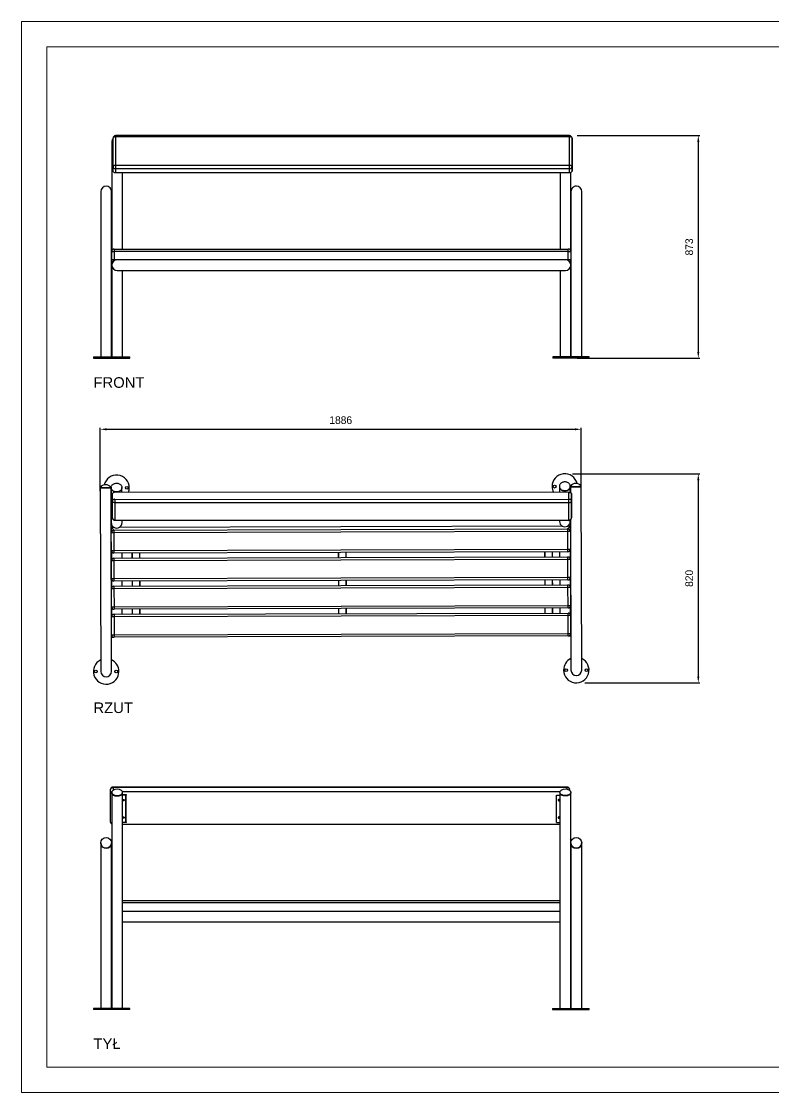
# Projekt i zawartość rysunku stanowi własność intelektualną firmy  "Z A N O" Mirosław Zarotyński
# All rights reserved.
# Model space of a CAD drawing. Header units: millimetres. Extents: x 1199 to 7139, y -5630 to -1430.
# Drawn here: x 1199 to 4145, y -5630 to -1430 of the extents above; entities that cross this region are included whole.
import ezdxf

# ---------------------------------------------------------------- set-up
doc = ezdxf.new("R2010")
doc.units = ezdxf.units.MM
doc.header["$PDSIZE"] = -1
doc.layers.add('tabelka', color=155, linetype='Continuous')
doc.layers.add('WYMIAR', color=96, linetype='Continuous')
doc.dimstyles.new('1-1', dxfattribs={"dimtxt": 30, "dimasz": 25, "dimexe": 6.25, "dimexo": 30, "dimgap": 20.625, "dimtad": 1, "dimdec": 1, "dimtxsty": 'Standard', "dimcen": 0, "dimclrd": 2, "dimclre": 2, "dimclrt": 2, "dimadec": 0, "dimazin": 0, "dimtfac": 1, "dimtdec": 1, "dimtmove": 0, "dimatfit": 3, "dimfxl": 0, "dimarcsym": 0})

# ---------------------------------------------------------------- blocks, each defined once
blk = doc.blocks.new('front')
at = {"linetype": 'Continuous'}
for p, q in [((-5530.1, -1078.7), (-5530.1, -1080.3)), ((-5530.1, -1080.3), (-5530.1, -1512.1)), ((-5525.4, -1070.9), (-5526, -1071.4)), ((-5525.2, -1178.7), (-5525.2, -1067.5)), ((-3735.2, -1057.5), (-5515.2, -1057.5)), ((-5515.2, -1062.3), (-5515.2, -1173.5)), ((-3735.2, -1062.3), (-5515.2, -1062.3)), ((-3735.4, -1173.5), (-3735.2, -1062.3)), ((-3725.2, -1067.5), (-3725.4, -1178.7)), ((-3725.3, -1195.3), (-3725.1, -1084.1)), ((-3725.1, -1084.1), (-3725.2, -1067.5)), ((-5515.4, -1173.5), (-3735.4, -1173.5)), ((-5525.1, -1195.3), (-5525.2, -1178.7)), ((-3735.4, -1187.2), (-5515.4, -1187.2)), ((-3735.3, -1203.8), (-5515.3, -1203.8)), ((-5515.2, -1187.2), (-5515.1, -1203.8)), ((-5487.7, -1502.1), (-5487.7, -1203.8)), ((-3772.5, -1203.9), (-3772.5, -1502.1)), ((-3735.3, -1203.8), (-3735.4, -1187.2)), ((-3730.1, -1512.1), (-3730.1, -1202.6)), ((-3725.4, -1178.7), (-3725.3, -1195.3)), ((-5573.1, -1276.6), (-5573.1, -1276.8)), ((-5573.1, -1276.8), (-5573.1, -1925.3)), ((-5530.7, -1276.8), (-5530.7, -1276.6)), ((-5530.7, -1925.3), (-5530.7, -1276.8)), ((-3729.5, -1276.6), (-3729.5, -1276.8)), ((-3729.5, -1276.8), (-3729.5, -1925.3)), ((-3687.1, -1276.8), (-3687.1, -1276.6)), ((-3687.1, -1925.3), (-3687.1, -1276.8)), ((-5520.1, -1502.1), (-5520.1, -1512.1)), ((-5520.1, -1502.1), (-3740.1, -1502.1)), ((-3740.1, -1512.1), (-3740.1, -1502.1)), ((-5530.1, -1512.1), (-5520.1, -1512.1)), ((-5530.1, -1544.1), (-5530.1, -1512.1)), ((-5530.1, -1544.1), (-5530.1, -1925.3)), ((-5520.1, -1544.1), (-5530.1, -1544.1)), ((-3740.1, -1512.1), (-5520.1, -1512.1)), ((-5520.1, -1512.1), (-5520.1, -1544.1)), ((-3740.1, -1544.1), (-5520.1, -1544.1)), ((-3740.1, -1512.1), (-3730.1, -1512.1)), ((-3740.1, -1544.1), (-3740.1, -1512.1)), ((-3730.1, -1544.1), (-3740.1, -1544.1)), ((-3730.1, -1512.1), (-3730.1, -1544.1)), ((-3730.1, -1925.3), (-3730.1, -1544.1)), ((-5508.9, -1586.5), (-3751.3, -1586.5)), ((-5487.7, -1925.3), (-5487.7, -1586.5)), ((-3772.5, -1586.5), (-3772.5, -1925.3)), ((-5601.9, -1925.3), (-5601.9, -1930.3)), ((-5601.9, -1925.3), (-5501.9, -1925.3)), ((-5601.9, -1930.3), (-5501.9, -1930.3)), ((-5501.9, -1930.3), (-5501.9, -1925.3)), ((-5501.9, -1925.3), (-5458.9, -1925.3)), ((-5501.9, -1930.3), (-5458.9, -1930.3)), ((-5458.9, -1930.3), (-5458.9, -1925.3)), ((-3801.3, -1925.3), (-3801.3, -1930.3)), ((-3758.3, -1925.3), (-3801.3, -1925.3)), ((-3758.3, -1930.3), (-3801.3, -1930.3)), ((-3758.3, -1925.3), (-3758.3, -1930.3)), ((-3658.3, -1925.3), (-3758.3, -1925.3)), ((-3658.3, -1930.3), (-3758.3, -1930.3)), ((-3658.3, -1930.3), (-3658.3, -1925.3))]:
    blk.add_line(p, q, dxfattribs=at)
at = {"linetype": 'Continuous', "flags": 128}
for points in [[(-5515.2, -1062.3), (-5517.2, -1062.4), (-5519, -1062.7), (-5520.8, -1063.2), (-5522.3, -1063.8), (-5523.5, -1064.6), (-5524.4, -1065.5), (-5525, -1066.5), (-5525.2, -1067.5)], [(-3725.2, -1067.5), (-3725.4, -1066.5), (-3726, -1065.5), (-3726.9, -1064.6), (-3728.1, -1063.8), (-3729.7, -1063.2), (-3731.4, -1062.7), (-3733.3, -1062.4), (-3735.2, -1062.3)], [(-5525.2, -1178.7), (-5525, -1177.7), (-5524.4, -1176.7), (-5523.5, -1175.8), (-5522.3, -1175), (-5520.8, -1174.4), (-5519, -1173.9), (-5517.2, -1173.6), (-5515.2, -1173.5)], [(-5515.2, -1173.5), (-5515.2, -1175.3), (-5515.2, -1177.2), (-5515.2, -1179.1), (-5515.2, -1181.1), (-5515.2, -1182.9), (-5515.2, -1184.6), (-5515.2, -1186.1), (-5515.2, -1187.2)], [(-3735.4, -1187.2), (-3735.4, -1186.1), (-3735.4, -1184.6), (-3735.4, -1182.9), (-3735.4, -1181.1), (-3735.4, -1179.1), (-3735.4, -1177.2), (-3735.4, -1175.3), (-3735.4, -1173.5)], [(-3735.4, -1173.5), (-3733.5, -1173.6), (-3731.6, -1173.9), (-3729.9, -1174.4), (-3728.3, -1175), (-3727.1, -1175.8), (-3726.2, -1176.7), (-3725.6, -1177.7), (-3725.4, -1178.7)], [(-5525.2, -1178.7), (-5525, -1180.4), (-5524.4, -1182), (-5523.5, -1183.5), (-5522.2, -1184.8), (-5520.7, -1185.8), (-5519, -1186.6), (-5517.1, -1187.1), (-5515.2, -1187.2)], [(-5515.3, -1203.8), (-5517, -1203.7), (-5518.9, -1203.2), (-5520.6, -1202.4), (-5522.1, -1201.3), (-5523.4, -1200), (-5524.3, -1198.6), (-5524.9, -1197), (-5525.1, -1195.3)], [(-3735.4, -1187.2), (-3733.5, -1187.1), (-3731.6, -1186.6), (-3729.9, -1185.8), (-3728.3, -1184.7), (-3727.1, -1183.4), (-3726.2, -1182), (-3725.6, -1180.4), (-3725.4, -1178.7)], [(-3725.3, -1195.3), (-3725.5, -1196.9), (-3726.1, -1198.5), (-3727, -1200), (-3728.3, -1201.3), (-3729.8, -1202.4), (-3731.5, -1203.2), (-3733.4, -1203.7), (-3735.3, -1203.8)]]:
    blk.add_lwpolyline(points, dxfattribs=at)
at = {"linetype": 'Continuous'}
for centre, radius, start, end in [((-5520.4, -1079.3), 9.76, 121.1361, 176.6319), ((-5520.4, -1080.9), 9.76, 121.1355, 176.6325), ((-5515.2, -1067.5), 10, 90.1044, 180), ((-5255.2, -1060.8), 260, 179.2678, 180.3298), ((-3735.2, -1067.5), 10, 0.2847, 90.0001), ((-3473.6, -1061.3), 261.6, 179.1659, 180.2215), ((-5552, -1276.7), 21.2, 89.9294, 179.9291), ((-5552, -1276.8), 21.2, 89.9294, 179.9291), ((-5551.9, -1276.7), 21.2, 0.0707, 90.0707), ((-5551.9, -1276.8), 21.2, 0.0707, 90.0707), ((-3708.4, -1276.7), 21.2, 89.9293, 179.9293), ((-3708.4, -1276.8), 21.2, 89.9293, 179.9293), ((-3708.3, -1276.7), 21.2, 0.071, 90.0704), ((-3708.3, -1276.8), 21.2, 0.071, 90.0704), ((-5520.1, -1512.1), 10, 90, 180), ((-3740.1, -1512.1), 10, 0, 90), ((-5508.9, -1565.3), 21.2, 90, 180), ((-5508.9, -1565.3), 21.2, 90, 270), ((-3751.3, -1565.3), 21.2, 270, 90), ((-3751.3, -1565.3), 21.2, 360, 90), ((-5508.9, -1565.3), 21.2, 180, 270), ((-3751.3, -1565.3), 21.2, 270, 0)]:
    blk.add_arc(centre, radius, start, end, dxfattribs=at)
blk = doc.blocks.new('tyl')
at = {"linetype": 'Continuous'}
for p, q in [((-3123.4, -1084.1), (-3123.3, -1067.5)), ((-3123.2, -1195.3), (-3123.4, -1084.1)), ((-3118.7, -1078.7), (-3118.7, -1080.3)), ((-3118.7, -1080.3), (-3118.7, -1925.3)), ((-3113.3, -1058.9), (-3113.4, -1070.5)), ((-1333.3, -1057.5), (-3113.3, -1057.5)), ((-1333.3, -1058.9), (-3113.3, -1058.9)), ((-3076.9, -1075.5), (-1360.3, -1075.5)), ((-3076.3, -1080.3), (-3076.3, -1078.7)), ((-3076.3, -1925.3), (-3076.3, -1080.3)), ((-3076.3, -1086.3), (-3063, -1086.3)), ((-3063, -1089.4), (-3076.3, -1089.4)), ((-3063, -1196.3), (-3063, -1089.4)), ((-3062.5, -1086.6), (-3062.5, -1089.2)), ((-3062.5, -1193.5), (-3062.5, -1086.6)), ((-3062.5, -1196.1), (-3062.5, -1089.2)), ((-1374.3, -1089.4), (-1361.1, -1089.4)), ((-1374.3, -1196.3), (-1374.3, -1089.4)), ((-1361.1, -1078.7), (-1361.1, -1080.3)), ((-1361.1, -1080.3), (-1361.1, -1925.3)), ((-1333.4, -1066.2), (-1333.3, -1058.9)), ((-1323.4, -1070.9), (-1323.4, -1067.5)), ((-1323.4, -1070.9), (-1323.4, -1070.8)), ((-1323.4, -1070.8), (-1323.4, -1070.9)), ((-1318.7, -1080.3), (-1318.7, -1078.7)), ((-1318.7, -1925.3), (-1318.7, -1080.3)), ((-3063, -1196.3), (-3076.3, -1196.3)), ((-3076, -1203.8), (-1360.8, -1203.8)), ((-3062.5, -1193.5), (-3062.5, -1196.1)), ((-1374.3, -1196.3), (-1361.1, -1196.3)), ((-3161.7, -1276.6), (-3161.7, -1276.8)), ((-3161.7, -1276.8), (-3161.7, -1925.3)), ((-3119.3, -1276.8), (-3119.3, -1276.6)), ((-3119.3, -1925.3), (-3119.3, -1276.8)), ((-1318.1, -1276.6), (-1318.1, -1276.8)), ((-1318.1, -1276.8), (-1318.1, -1925.3)), ((-1275.7, -1276.8), (-1275.7, -1276.6)), ((-1275.7, -1925.3), (-1275.7, -1276.8)), ((-3076.3, -1502.1), (-1361.1, -1502.1)), ((-1361.1, -1512.1), (-3076.3, -1512.1)), ((-3076.3, -1544.1), (-1361.1, -1544.1)), ((-3076.3, -1586.5), (-1361.1, -1586.5)), ((-3190.5, -1925.3), (-3190.5, -1930.3)), ((-3147.5, -1925.3), (-3190.5, -1925.3)), ((-3147.5, -1930.3), (-3190.5, -1930.3)), ((-3147.5, -1925.3), (-3147.5, -1930.3)), ((-3047.5, -1925.3), (-3147.5, -1925.3)), ((-3047.5, -1930.3), (-3147.5, -1930.3)), ((-3047.5, -1930.3), (-3047.5, -1925.3)), ((-1389.9, -1925.3), (-1389.9, -1930.3)), ((-1389.9, -1925.3), (-1289.9, -1925.3)), ((-1389.9, -1930.3), (-1289.9, -1930.3)), ((-1289.9, -1930.3), (-1289.9, -1925.3)), ((-1289.9, -1925.3), (-1246.9, -1925.3)), ((-1289.9, -1930.3), (-1246.9, -1930.3)), ((-1246.9, -1930.3), (-1246.9, -1925.3))]:
    blk.add_line(p, q, dxfattribs=at)
at = {"linetype": 'Continuous', "flags": 128}
for points in [[(-3123.3, -1067.5), (-3123.1, -1065.8), (-3122.6, -1064.2), (-3121.6, -1062.7), (-3120.4, -1061.4), (-3118.9, -1060.4), (-3117.2, -1059.6), (-3115.3, -1059.1), (-3113.3, -1058.9)], [(-3114.5, -1071.4), (-3115.7, -1072.4), (-3116.9, -1073.8), (-3117.9, -1075.3), (-3118.4, -1076.9), (-3118.7, -1078.6), (-3118.5, -1080.2), (-3118, -1081.8), (-3117.2, -1083.3), (-3116, -1084.8), (-3114.5, -1086.1), (-3112.7, -1087.4), (-3110.6, -1088.5), (-3108.3, -1089.4), (-3105.8, -1090.1), (-3103.2, -1090.7), (-3100.5, -1091), (-3097.7, -1091.1), (-3095, -1091), (-3092.3, -1090.7), (-3089.6, -1090.2), (-3087.1, -1089.5), (-3084.8, -1088.7), (-3082.7, -1087.6), (-3080.8, -1086.4), (-3079.2, -1085.1), (-3078, -1083.6), (-3077.1, -1082.1), (-3076.5, -1080.5), (-3076.3, -1078.9), (-3076.4, -1077.3), (-3076.9, -1075.7), (-3077.8, -1074.1), (-3079, -1072.7), (-3080.4, -1071.4)], [(-3118.7, -1080.3), (-3118.5, -1081.8), (-3118, -1083.4), (-3117.2, -1084.9), (-3116, -1086.4), (-3114.5, -1087.8), (-3112.7, -1089), (-3110.6, -1090.1), (-3108.3, -1091), (-3105.8, -1091.7), (-3103.2, -1092.3), (-3100.5, -1092.6), (-3097.7, -1092.7), (-3095, -1092.7), (-3092.3, -1092.4), (-3089.6, -1091.9), (-3087.1, -1091.2), (-3084.8, -1090.3), (-3082.7, -1089.2), (-3080.8, -1088), (-3079.2, -1086.7), (-3078, -1085.2), (-3077.1, -1083.7), (-3076.5, -1082.1), (-3076.3, -1080.5), (-3076.3, -1080.3)], [(-3118.7, -1080.3), (-3118.5, -1081.8), (-3118, -1083.4), (-3117.2, -1084.9), (-3116, -1086.4), (-3114.5, -1087.8), (-3112.7, -1089), (-3110.6, -1090.1), (-3108.3, -1091), (-3105.8, -1091.7), (-3103.2, -1092.3), (-3100.5, -1092.6), (-3097.7, -1092.7), (-3095, -1092.7), (-3092.3, -1092.4), (-3089.6, -1091.9), (-3087.1, -1091.2), (-3084.8, -1090.3), (-3082.7, -1089.2), (-3080.8, -1088), (-3079.2, -1086.7), (-3078, -1085.2), (-3077.1, -1083.7), (-3076.5, -1082.1), (-3076.3, -1080.5), (-3076.3, -1080.3)], [(-3063, -1086.3), (-3062.9, -1086.3), (-3062.8, -1086.3), (-3062.7, -1086.4), (-3062.6, -1086.4), (-3062.5, -1086.4), (-3062.5, -1086.5), (-3062.5, -1086.5), (-3062.5, -1086.6)], [(-3062.5, -1089.2), (-3062.5, -1089.2), (-3062.5, -1089.3), (-3062.6, -1089.3), (-3062.6, -1089.3), (-3062.7, -1089.4), (-3062.8, -1089.4), (-3062.9, -1089.4), (-3063, -1089.4)], [(-1322.8, -1071.4), (-1321.6, -1072.4), (-1320.4, -1073.8), (-1319.5, -1075.3), (-1318.9, -1076.9), (-1318.7, -1078.6), (-1318.8, -1080.2), (-1319.3, -1081.8), (-1320.2, -1083.3), (-1321.4, -1084.8), (-1322.9, -1086.1), (-1324.7, -1087.4), (-1326.7, -1088.5), (-1329, -1089.4), (-1331.5, -1090.1), (-1334.1, -1090.7), (-1336.8, -1091), (-1339.6, -1091.1), (-1342.3, -1091), (-1345.1, -1090.7), (-1347.7, -1090.2), (-1350.2, -1089.5), (-1352.5, -1088.7), (-1354.6, -1087.6), (-1356.5, -1086.4), (-1358.1, -1085.1), (-1359.3, -1083.6), (-1360.3, -1082.1), (-1360.8, -1080.5), (-1361.1, -1078.9), (-1360.9, -1077.3), (-1360.4, -1075.7), (-1359.6, -1074.1), (-1358.4, -1072.7), (-1356.9, -1071.4)], [(-1318.7, -1080.3), (-1318.8, -1081.8), (-1319.3, -1083.4), (-1320.2, -1084.9), (-1321.4, -1086.4), (-1322.9, -1087.8), (-1324.7, -1089), (-1326.7, -1090.1), (-1329, -1091), (-1331.5, -1091.7), (-1334.1, -1092.3), (-1336.8, -1092.6), (-1339.6, -1092.7), (-1342.3, -1092.7), (-1345.1, -1092.4), (-1347.7, -1091.9), (-1350.2, -1091.2), (-1352.5, -1090.3), (-1354.6, -1089.2), (-1356.5, -1088), (-1358.1, -1086.7), (-1359.3, -1085.2), (-1360.3, -1083.7), (-1360.8, -1082.1), (-1361.1, -1080.5), (-1361.1, -1080.3)], [(-1318.7, -1080.3), (-1318.8, -1081.8), (-1319.3, -1083.4), (-1320.2, -1084.9), (-1321.4, -1086.4), (-1322.9, -1087.8), (-1324.7, -1089), (-1326.7, -1090.1), (-1329, -1091), (-1331.5, -1091.7), (-1334.1, -1092.3), (-1336.8, -1092.6), (-1339.6, -1092.7), (-1342.3, -1092.7), (-1345.1, -1092.4), (-1347.7, -1091.9), (-1350.2, -1091.2), (-1352.5, -1090.3), (-1354.6, -1089.2), (-1356.5, -1088), (-1358.1, -1086.7), (-1359.3, -1085.2), (-1360.3, -1083.7), (-1360.8, -1082.1), (-1361.1, -1080.5), (-1361.1, -1080.3)], [(-1333.3, -1058.9), (-1331.4, -1059.1), (-1329.5, -1059.6), (-1327.8, -1060.4), (-1326.3, -1061.4), (-1325, -1062.7), (-1324.1, -1064.2), (-1323.5, -1065.8), (-1323.3, -1067.5)], [(-3072.5, -1111.2), (-3073.5, -1111.1), (-3074.4, -1110.6), (-3075.1, -1109.9), (-3075.4, -1109.1), (-3075.4, -1108.2), (-3075.1, -1107.4), (-3074.4, -1106.7), (-3073.5, -1106.2), (-3072.5, -1106.1), (-3071.4, -1106.2), (-3070.5, -1106.7), (-3069.9, -1107.4), (-3069.5, -1108.2), (-3069.5, -1109.1), (-3069.9, -1109.9), (-3070.5, -1110.6), (-3071.4, -1111.1), (-3072.5, -1111.2)], [(-1364.8, -1111.2), (-1363.8, -1111.1), (-1362.9, -1110.6), (-1362.2, -1109.9), (-1361.9, -1109.1), (-1361.9, -1108.2), (-1362.2, -1107.4), (-1362.9, -1106.7), (-1363.8, -1106.2), (-1364.8, -1106.1), (-1365.9, -1106.2), (-1366.8, -1106.7), (-1367.4, -1107.4), (-1367.8, -1108.2), (-1367.8, -1109.1), (-1367.4, -1109.9), (-1366.8, -1110.6), (-1365.9, -1111.1), (-1364.8, -1111.2)], [(-3072.5, -1179.6), (-3073.5, -1179.5), (-3074.4, -1179), (-3075.1, -1178.3), (-3075.4, -1177.5), (-3075.4, -1176.6), (-3075.1, -1175.8), (-3074.4, -1175.1), (-3073.5, -1174.7), (-3072.5, -1174.5), (-3071.4, -1174.7), (-3070.5, -1175.1), (-3069.9, -1175.8), (-3069.5, -1176.6), (-3069.5, -1177.5), (-3069.9, -1178.4), (-3070.5, -1179), (-3071.4, -1179.5), (-3072.5, -1179.6)], [(-1364.8, -1179.6), (-1363.8, -1179.5), (-1362.9, -1179), (-1362.2, -1178.3), (-1361.9, -1177.5), (-1361.9, -1176.6), (-1362.2, -1175.8), (-1362.9, -1175.1), (-1363.8, -1174.7), (-1364.8, -1174.5), (-1365.9, -1174.7), (-1366.8, -1175.1), (-1367.4, -1175.8), (-1367.8, -1176.6), (-1367.8, -1177.5), (-1367.4, -1178.4), (-1366.8, -1179), (-1365.9, -1179.5), (-1364.8, -1179.6)], [(-3062.5, -1196.1), (-3062.5, -1196.1), (-3062.5, -1196.2), (-3062.6, -1196.2), (-3062.6, -1196.3), (-3062.7, -1196.3), (-3062.8, -1196.3), (-3062.9, -1196.3), (-3063, -1196.3)]]:
    blk.add_lwpolyline(points, dxfattribs=at)
at = {"linetype": 'Continuous'}
for centre in [(-3140.5, -1276.7), (-1296.9, -1276.7)]:
    blk.add_circle(centre, 21.2, dxfattribs=at)
for centre, radius, start, end in [((-3114.9, -1084.4), 8.51, 113.5918, 177.7307), ((-3113.3, -1067.5), 10, 90, 179.7154), ((-3097.5, -1092.9), 27.5, 51.6338, 128.3662), ((-3068.2, -1058.7), 45.1, 178.4661, 180.3026), ((-1374.3, -1088.5), 0.883, 254.5946, 270.4422), ((-1339.9, -1092.9), 27.5, 51.6338, 128.3662), ((-1333.3, -1067.5), 10, 0.1044, 90), ((-1288.5, -1058.7), 44.8, 178.4578, 180.3062), ((-3072.5, -1104.9), 3.18, 222.5603, 271.0226), ((-3072.4, -1104.9), 3.17, 268.7569, 316.7082), ((-3072.5, -1173.4), 3.18, 222.5562, 271.0243), ((-3072.4, -1173.4), 3.17, 268.7595, 316.7055), ((-3114.7, -1194.9), 8.5, 182.4161, 244.3373), ((-1374.3, -1195.5), 0.882, 254.5795, 270.4573), ((-3140.5, -1276.7), 21.2, 180.1138, 359.8862), ((-1296.9, -1276.7), 21.2, 180.1087, 359.8913)]:
    blk.add_arc(centre, radius, start, end, dxfattribs=at)
blk = doc.blocks.new('rzut')
at = {"linetype": 'Continuous'}
for p, q in [((-872.9, 1152.5), (-874.9, 1152.5)), ((-152.9, 1152.5), (-872.9, 1152.5)), ((-874.9, 1110.1), (-872.9, 1110.1)), ((-872.9, 1109.5), (-874.1, 1109.5)), ((-872.9, 1110.1), (-849.1, 1110.1)), ((-849.3, 1109.5), (-872.9, 1109.5)), ((-850.1, 1104.3), (-855.5, -675.7)), ((-822.7, 1104.2), (-850.1, 1104.3)), ((-844.9, 1114.3), (-817.5, 1114.2)), ((-777.6, 1114.3), (-844.9, 1114.3)), ((-828.1, -675.8), (-822.7, 1104.2)), ((-817.5, 1114.2), (-750.2, 1114.2)), ((-809, 1104.2), (-814.4, -675.8)), ((-741.7, 1104.2), (-809, 1104.2)), ((-750.2, 1114.2), (-777.6, 1114.3)), ((-747, -675.8), (-741.7, 1104.2)), ((-745.6, -675.8), (-740.2, 1104.2)), ((-742.2, 1110.1), (-152.9, 1110.1)), ((-736.5, 1109.5), (-741.7, 1109.5)), ((-717.4, 1109.5), (-717.4, 1097.5)), ((-697, 1109.5), (-717.4, 1109.5)), ((-697, 1099.5), (-707, 1099.5)), ((-707, -680.5), (-707, 1099.5)), ((-697, 1109.5), (-697, 1099.5)), ((-697, 1109.5), (-627, 1109.5)), ((-627, 1099.5), (-697, 1099.5)), ((-697, 1099.5), (-697, -680.5)), ((-587, 1109.5), (-627, 1109.5)), ((-627, 1099.5), (-627, 1109.5)), ((-617, 1099.5), (-627, 1099.5)), ((-627, -680.5), (-627, 1099.5)), ((-617, 1099.5), (-617, -680.5)), ((-587, 1099.5), (-597, 1099.5)), ((-597, -680.5), (-597, 1099.5)), ((-587, 1109.5), (-587, 1099.5)), ((-587, 1109.5), (-517, 1109.5)), ((-517, 1099.5), (-587, 1099.5)), ((-587, 1099.5), (-587, -680.5)), ((-477, 1109.5), (-517, 1109.5)), ((-517, 1099.5), (-517, 1109.5)), ((-507, 1099.5), (-517, 1099.5)), ((-517, -680.5), (-517, 1099.5)), ((-507, 1099.5), (-507, -680.5)), ((-477, 1099.5), (-487, 1099.5)), ((-487, -680.5), (-487, 1099.5)), ((-477, 1109.5), (-477, 1099.5)), ((-477, 1109.5), (-407, 1109.5)), ((-407, 1099.5), (-477, 1099.5)), ((-477, 1099.5), (-477, -680.5)), ((-367, 1109.5), (-407, 1109.5)), ((-407, 1099.5), (-407, 1109.5)), ((-397, 1099.5), (-407, 1099.5)), ((-407, -680.5), (-407, 1099.5)), ((-397, 1099.5), (-397, -680.5)), ((-367, 1099.5), (-377, 1099.5)), ((-377, -680.5), (-377, 1099.5)), ((-367, 1109.5), (-367, 1099.5)), ((-367, 1109.5), (-297, 1109.5)), ((-297, 1099.5), (-367, 1099.5)), ((-367, 1099.5), (-367, -680.5)), ((-287, 1109.5), (-297, 1109.5)), ((-297, 1099.5), (-297, 1109.5)), ((-287, 1099.5), (-297, 1099.5)), ((-297, -680.5), (-297, 1099.5)), ((-287, 1099.5), (-287, 1109.5)), ((-287, 1099.5), (-287, -680.5)), ((-874.1, 1067.1), (-872.9, 1067.1)), ((-872.9, 1067.1), (-850.2, 1067.1)), ((-740.3, 1067.1), (-736.5, 1067.1)), ((-717.4, 1079.1), (-717.4, -660.1)), ((-617, 1067.1), (-597, 1067.1)), ((-507, 1067.1), (-487, 1067.1)), ((-397, 1067.1), (-377, 1067.1)), ((-617, 1038.3), (-597, 1038.3)), ((-617, 1037.8), (-597, 1037.8)), ((-617, 1008.8), (-597, 1008.8)), ((-617, 1008.3), (-597, 1008.3)), ((-507, 1038.3), (-487, 1038.3)), ((-507, 1037.8), (-487, 1037.8)), ((-507, 1008.8), (-487, 1008.8)), ((-507, 1008.3), (-487, 1008.3)), ((-397, 1038.3), (-377, 1038.3)), ((-397, 1037.8), (-377, 1037.8)), ((-397, 1008.8), (-377, 1008.8)), ((-397, 1008.3), (-377, 1008.3)), ((-617, 229.3), (-597, 229.3)), ((-617, 228.8), (-597, 228.8)), ((-507, 229.3), (-487, 229.3)), ((-507, 228.8), (-487, 228.8)), ((-397, 229.3), (-377, 229.3)), ((-397, 228.8), (-377, 228.8)), ((-617, 199.8), (-597, 199.8)), ((-617, 199.3), (-597, 199.3)), ((-507, 199.8), (-487, 199.8)), ((-507, 199.3), (-487, 199.3)), ((-397, 199.8), (-377, 199.8)), ((-397, 199.3), (-377, 199.3)), ((-617, -579.7), (-597, -579.7)), ((-617, -580.2), (-597, -580.2)), ((-507, -579.7), (-487, -579.7)), ((-507, -580.2), (-487, -580.2)), ((-397, -579.7), (-377, -579.7)), ((-397, -580.2), (-377, -580.2)), ((-617, -609.2), (-597, -609.2)), ((-617, -609.7), (-597, -609.7)), ((-507, -609.2), (-487, -609.2)), ((-507, -609.7), (-487, -609.7)), ((-397, -609.2), (-377, -609.2)), ((-397, -609.7), (-377, -609.7)), ((-872.9, -648.1), (-874.1, -648.1)), ((-855.4, -648.1), (-872.9, -648.1)), ((-736.5, -648.1), (-745.5, -648.1)), ((-597, -648.1), (-617, -648.1)), ((-487, -648.1), (-507, -648.1)), ((-377, -648.1), (-397, -648.1)), ((-872.9, -691.1), (-874.9, -691.1)), ((-874.1, -690.5), (-872.9, -690.5)), ((-872.9, -690.5), (-736.5, -690.5)), ((-152.9, -691.1), (-872.9, -691.1)), ((-823, -685.8), (-850.3, -685.7)), ((-755.6, -685.8), (-823, -685.8)), ((-814.4, -675.8), (-747, -675.8)), ((-717.4, -678.5), (-717.4, -690.5)), ((-717.4, -690.5), (-697, -690.5)), ((-707, -680.5), (-697, -680.5)), ((-697, -680.5), (-627, -680.5)), ((-697, -680.5), (-697, -690.5)), ((-627, -690.5), (-697, -690.5)), ((-627, -680.5), (-617, -680.5)), ((-627, -690.5), (-627, -680.5)), ((-627, -690.5), (-587, -690.5)), ((-597, -680.5), (-587, -680.5)), ((-587, -680.5), (-517, -680.5)), ((-587, -680.5), (-587, -690.5)), ((-517, -690.5), (-587, -690.5)), ((-517, -680.5), (-507, -680.5)), ((-517, -690.5), (-517, -680.5)), ((-517, -690.5), (-477, -690.5)), ((-487, -680.5), (-477, -680.5)), ((-477, -680.5), (-407, -680.5)), ((-477, -680.5), (-477, -690.5)), ((-407, -690.5), (-477, -690.5)), ((-407, -680.5), (-397, -680.5)), ((-407, -690.5), (-407, -680.5)), ((-407, -690.5), (-367, -690.5)), ((-377, -680.5), (-367, -680.5)), ((-367, -680.5), (-297, -680.5)), ((-367, -680.5), (-367, -690.5)), ((-297, -690.5), (-367, -690.5)), ((-297, -680.5), (-287, -680.5)), ((-297, -690.5), (-297, -680.5)), ((-297, -690.5), (-287, -690.5)), ((-287, -690.5), (-287, -680.5)), ((-874.9, -733.5), (-872.9, -733.5)), ((-872.9, -733.5), (-152.9, -733.5))]:
    blk.add_line(p, q, dxfattribs=at)
at = {"linetype": 'Continuous', "flags": 128}
for points in [[(-873.4, 1131.3), (-873.4, 1134.1), (-873.5, 1136.8), (-873.5, 1139.4), (-873.6, 1141.9), (-873.7, 1144.2), (-873.8, 1146.3), (-874, 1148.1), (-874.1, 1149.7), (-874.3, 1150.9), (-874.5, 1151.8), (-874.7, 1152.3), (-874.9, 1152.5), (-875, 1152.5)], [(-871.4, 1131.3), (-871.4, 1134.1), (-871.5, 1136.8), (-871.5, 1139.4), (-871.6, 1141.9), (-871.7, 1144.2), (-871.8, 1146.3), (-872, 1148.1), (-872.2, 1149.7), (-872.3, 1150.9), (-872.5, 1151.8), (-872.7, 1152.3), (-872.9, 1152.5)], [(-871.4, 1131.3), (-871.4, 1134.1), (-871.5, 1136.8), (-871.5, 1139.4), (-871.6, 1141.9), (-871.7, 1144.2), (-871.8, 1146.3), (-872, 1148.1), (-872.2, 1149.7), (-872.3, 1150.9), (-872.5, 1151.8), (-872.7, 1152.3), (-872.9, 1152.5)], [(-862.1, 1073.1), (-860.6, 1075.2), (-859.3, 1077.5), (-858.3, 1079.9), (-857.5, 1082.6), (-857, 1085.3), (-856.9, 1088), (-857, 1090.8), (-857.4, 1093.5), (-858.1, 1096.2), (-859.1, 1098.7), (-860.3, 1101), (-861.7, 1103.1), (-863.4, 1105), (-865.3, 1106.5), (-867.3, 1107.8), (-869.4, 1108.7), (-871.6, 1109.3), (-873.8, 1109.5), (-876.1, 1109.4), (-878.3, 1108.9), (-880.4, 1108), (-882.5, 1106.8), (-884.3, 1105.3), (-886.1, 1103.5), (-887.6, 1101.5), (-888.8, 1099.2), (-889.9, 1096.7), (-890.6, 1094.1), (-891.1, 1091.4), (-891.3, 1088.6), (-891.1, 1085.9), (-890.7, 1083.1), (-890, 1080.5), (-889.1, 1078), (-887.9, 1075.7), (-886.4, 1073.5), (-884.7, 1071.7), (-882.9, 1070.1), (-880.9, 1068.9), (-878.7, 1067.9), (-876.5, 1067.4), (-874.3, 1067.1), (-872.1, 1067.3), (-869.8, 1067.8), (-867.7, 1068.6), (-865.7, 1069.8), (-863.8, 1071.3), (-862.1, 1073.1)], [(-875, 1110.2), (-874.9, 1110.1), (-874.7, 1110.3), (-874.5, 1110.9), (-874.3, 1111.7), (-874.1, 1113), (-874, 1114.5), (-873.8, 1116.3), (-873.7, 1118.4), (-873.6, 1120.7), (-873.5, 1123.2), (-873.5, 1125.8), (-873.4, 1128.6), (-873.4, 1131.3)], [(-872.9, 1110.1), (-872.7, 1110.3), (-872.5, 1110.9), (-872.3, 1111.7), (-872.2, 1113), (-872, 1114.5), (-871.8, 1116.3), (-871.7, 1118.4), (-871.6, 1120.7), (-871.5, 1123.2), (-871.5, 1125.8), (-871.4, 1128.6), (-871.4, 1131.3)], [(-872.9, 1110.1), (-872.7, 1110.3), (-872.5, 1110.9), (-872.3, 1111.7), (-872.2, 1113), (-872, 1114.5), (-871.8, 1116.3), (-871.7, 1118.4), (-871.6, 1120.7), (-871.5, 1123.2), (-871.5, 1125.8), (-871.4, 1128.6), (-871.4, 1131.3)], [(-860.9, 1073.1), (-859.4, 1075.2), (-858.1, 1077.5), (-857.1, 1079.9), (-856.3, 1082.6), (-855.9, 1085.3), (-855.7, 1088), (-855.8, 1090.8), (-856.2, 1093.5), (-856.9, 1096.2), (-857.9, 1098.7), (-859.1, 1101), (-860.6, 1103.1), (-862.2, 1105), (-864.1, 1106.5), (-866.1, 1107.8), (-868.2, 1108.7), (-870.4, 1109.3), (-872.7, 1109.5), (-872.9, 1109.5)], [(-860.9, 1073.1), (-859.4, 1075.2), (-858.1, 1077.5), (-857.1, 1079.9), (-856.3, 1082.6), (-855.9, 1085.3), (-855.7, 1088), (-855.8, 1090.8), (-856.2, 1093.5), (-856.9, 1096.2), (-857.9, 1098.7), (-859.1, 1101), (-860.6, 1103.1), (-862.2, 1105), (-864.1, 1106.5), (-866.1, 1107.8), (-868.2, 1108.7), (-870.4, 1109.3), (-872.7, 1109.5), (-872.9, 1109.5)], [(-850.1, 1104.3), (-850, 1106.3), (-849.7, 1108.2), (-849.2, 1109.9), (-848.6, 1111.4), (-847.8, 1112.6), (-846.9, 1113.6), (-845.9, 1114.1), (-844.9, 1114.3)], [(-817.5, 1114.2), (-818.5, 1114), (-819.5, 1113.5), (-820.4, 1112.5), (-821.2, 1111.3), (-821.9, 1109.8), (-822.3, 1108), (-822.6, 1106.2), (-822.7, 1104.2)], [(-809, 1104.2), (-810.2, 1104.2), (-811.6, 1104.2), (-813.3, 1104.2), (-815.2, 1104.2), (-817.1, 1104.2), (-819.1, 1104.2), (-821, 1104.2), (-822.7, 1104.2)], [(-817.5, 1114.2), (-815.9, 1114), (-814.3, 1113.4), (-812.8, 1112.5), (-811.5, 1111.3), (-810.4, 1109.7), (-809.7, 1108), (-809.2, 1106.1), (-809, 1104.2)], [(-741.7, 1104.2), (-741.8, 1106.1), (-742.3, 1108), (-743.1, 1109.7), (-744.1, 1111.3), (-745.4, 1112.5), (-746.9, 1113.4), (-748.5, 1114), (-750.2, 1114.2)], [(-717.4, 1109.5), (-717.3, 1109.4), (-716.9, 1109), (-716.3, 1108.4), (-715.4, 1107.6), (-714.3, 1106.5), (-713.1, 1105.2), (-711.6, 1103.7), (-709.9, 1102.1), (-708.1, 1100.2), (-707, 1099.1)], [(-707, 1099.1), (-708.1, 1100.2), (-709.9, 1102.1), (-711.6, 1103.7), (-713.1, 1105.2), (-714.3, 1106.5), (-715.4, 1107.6), (-716.3, 1108.4), (-716.9, 1109), (-717.3, 1109.4), (-717.4, 1109.5)], [(-287, 1109.5), (-287.1, 1109.4), (-287.5, 1109), (-288.1, 1108.4), (-288.9, 1107.6), (-289.9, 1106.6)], [(-289.9, 1106.6), (-288.9, 1107.6), (-288.1, 1108.4), (-287.5, 1109), (-287.1, 1109.4), (-287, 1109.5)], [(-862.1, -654.1), (-860.6, -656.1), (-859.3, -658.4), (-858.3, -660.9), (-857.5, -663.5), (-857, -666.2), (-856.9, -669), (-857, -671.7), (-857.4, -674.5), (-858.1, -677.1), (-859.1, -679.6), (-860.3, -681.9), (-861.7, -684.1), (-863.4, -685.9), (-865.3, -687.5), (-867.3, -688.7), (-869.4, -689.7), (-871.6, -690.2), (-873.8, -690.5), (-876.1, -690.3), (-878.3, -689.8), (-880.4, -689), (-882.5, -687.8), (-884.3, -686.3), (-886.1, -684.5), (-887.6, -682.4), (-888.8, -680.1), (-889.9, -677.7), (-890.6, -675), (-891.1, -672.3), (-891.3, -669.6), (-891.1, -666.8), (-890.7, -664.1), (-890, -661.4), (-889.1, -658.9), (-887.9, -656.6), (-886.4, -654.5), (-884.7, -652.6), (-882.9, -651.1), (-880.9, -649.8), (-878.7, -648.9), (-876.5, -648.3), (-874.3, -648.1), (-872.1, -648.2), (-869.8, -648.7), (-867.7, -649.6), (-865.7, -650.8), (-863.8, -652.3), (-862.1, -654.1)], [(-860.9, -654.1), (-859.4, -656.1), (-858.1, -658.4), (-857.1, -660.9), (-856.3, -663.5), (-855.9, -666.2), (-855.7, -669), (-855.8, -671.7), (-856.2, -674.5), (-856.9, -677.1), (-857.9, -679.6), (-859.1, -681.9), (-860.6, -684.1), (-862.2, -685.9), (-864.1, -687.5), (-866.1, -688.7), (-868.2, -689.7), (-870.4, -690.2), (-872.7, -690.5), (-872.9, -690.5)], [(-860.9, -654.1), (-859.4, -656.1), (-858.1, -658.4), (-857.1, -660.9), (-856.3, -663.5), (-855.9, -666.2), (-855.7, -669), (-855.8, -671.7), (-856.2, -674.5), (-856.9, -677.1), (-857.9, -679.6), (-859.1, -681.9), (-860.6, -684.1), (-862.2, -685.9), (-864.1, -687.5), (-866.1, -688.7), (-868.2, -689.7), (-870.4, -690.2), (-872.7, -690.5), (-872.9, -690.5)], [(-875, -691.1), (-874.9, -691.1), (-874.7, -691.3), (-874.5, -691.8), (-874.3, -692.7), (-874.1, -693.9), (-874, -695.5), (-873.8, -697.3), (-873.7, -699.4), (-873.6, -701.7), (-873.5, -704.2), (-873.5, -706.8), (-873.4, -709.5), (-873.4, -712.3)], [(-873.4, -712.3), (-873.4, -715), (-873.5, -717.8), (-873.5, -720.4), (-873.6, -722.9), (-873.7, -725.2), (-873.8, -727.3), (-874, -729.1), (-874.1, -730.6), (-874.3, -731.9), (-874.5, -732.7), (-874.7, -733.3), (-874.9, -733.5), (-875, -733.4)], [(-872.9, -691.1), (-872.7, -691.3), (-872.5, -691.8), (-872.3, -692.7), (-872.2, -693.9), (-872, -695.5), (-871.8, -697.3), (-871.7, -699.4), (-871.6, -701.7), (-871.5, -704.2), (-871.5, -706.8), (-871.4, -709.5), (-871.4, -712.3)], [(-872.9, -691.1), (-872.7, -691.3), (-872.5, -691.8), (-872.3, -692.7), (-872.2, -693.9), (-872, -695.5), (-871.8, -697.3), (-871.7, -699.4), (-871.6, -701.7), (-871.5, -704.2), (-871.5, -706.8), (-871.4, -709.5), (-871.4, -712.3)], [(-871.4, -712.3), (-871.4, -715), (-871.5, -717.8), (-871.5, -720.4), (-871.6, -722.9), (-871.7, -725.2), (-871.8, -727.3), (-872, -729.1), (-872.2, -730.6), (-872.3, -731.9), (-872.5, -732.7), (-872.7, -733.3), (-872.9, -733.5)], [(-871.4, -712.3), (-871.4, -715), (-871.5, -717.8), (-871.5, -720.4), (-871.6, -722.9), (-871.7, -725.2), (-871.8, -727.3), (-872, -729.1), (-872.2, -730.6), (-872.3, -731.9), (-872.5, -732.7), (-872.7, -733.3), (-872.9, -733.5)], [(-828.1, -675.8), (-826.3, -675.8), (-824.4, -675.8), (-822.5, -675.8), (-820.5, -675.8), (-818.7, -675.8), (-817, -675.8), (-815.5, -675.8), (-814.4, -675.8)], [(-828.1, -675.8), (-828, -677.7), (-827.7, -679.6), (-827.2, -681.3), (-826.6, -682.8), (-825.8, -684.1), (-824.9, -685), (-824, -685.6), (-823, -685.8)], [(-827.9, -691.1), (-827.7, -690.6), (-827.6, -690.5)], [(-814.4, -675.8), (-814.5, -677.8), (-815, -679.6), (-815.8, -681.4), (-816.9, -682.9), (-818.2, -684.1), (-819.7, -685), (-821.3, -685.6), (-823, -685.8)], [(-755.6, -685.8), (-753.9, -685.6), (-752.3, -685), (-750.8, -684.1), (-749.5, -682.9), (-748.5, -681.4), (-747.7, -679.6), (-747.2, -677.8), (-747, -675.8)], [(-707, -680.1), (-708.1, -681.2), (-709.9, -683), (-711.6, -684.7), (-713.1, -686.1), (-714.3, -687.4), (-715.4, -688.5), (-716.3, -689.4), (-716.9, -690), (-717.3, -690.3), (-717.4, -690.5)], [(-717.4, -690.5), (-717.3, -690.3), (-716.9, -690), (-716.3, -689.4), (-715.4, -688.5), (-714.3, -687.4), (-713.1, -686.1), (-711.6, -684.7), (-709.9, -683), (-708.1, -681.2), (-707, -680.1)], [(-289.9, -687.5), (-288.9, -688.5), (-288.1, -689.4), (-287.5, -690), (-287.1, -690.3), (-287, -690.5)], [(-287, -690.5), (-287.1, -690.3), (-287.5, -690), (-288.1, -689.4), (-288.9, -688.5), (-289.9, -687.5)]]:
    blk.add_lwpolyline(points, dxfattribs=at)
at = {"linetype": 'Continuous'}
for centre in [(-152.9, 1171.3), (-152.9, 1091.3), (-872.9, 1048.3), (-872.9, -629.3), (-152.9, -672.3), (-152.9, -752.3)]:
    blk.add_circle(centre, 5.5, dxfattribs=at)
for centre, radius, start, end in [((-152.9, 1131.3), 50, 270, 154.9126), ((-872.9, 1088.3), 50, 103.2337, 270), ((-857.5, 1131.3), 27.5, 129.6104, 230.3895), ((-153.1, 1131.5), 21, 359.5652, 89.558), ((-750.2, 1104.2), 10, 359.8276, 89.7644), ((-741.2, 1178.6), 74.4, 269.6462, 270.7598), ((-736.5, 1088.3), 21.2, 270, 90), ((-697, 1099.5), 10, 90, 180), ((-627, 1099.5), 10, 360, 90), ((-587, 1099.5), 10, 90, 180), ((-517, 1099.5), 10, 360, 90), ((-477, 1099.5), 10, 90, 180), ((-407, 1099.5), 10, 360, 90), ((-367, 1099.5), 10, 90, 180), ((-297, 1099.5), 10, 360, 90), ((-152.9, 1131.3), 50, 205.0874, 270), ((-153.1, 1131.2), 21, 270.4417, 0.4351), ((-873.3, 1082.8), 15.7, 271.356, 321.8399), ((-872.9, 1088.3), 50, 270, 296.8698), ((-872.9, -669.3), 50, 90, 256.7663), ((-872.9, -669.3), 50, 69.4083, 90), ((-873.3, -663.8), 15.7, 38.1607, 88.6429), ((-736.5, -669.3), 21.2, 270, 90), ((-152.9, -712.3), 50, 90, 154.9126), ((-152.9, -712.3), 50, 205.0874, 90), ((-857.5, -712.3), 27.5, 129.6104, 230.3895), ((-845.3, -676.7), 10.2, 173.9812, 240.561), ((-755.6, -675.8), 10, 270, 359.8276), ((-746.6, -602), 73.8, 269.639, 270.7623), ((-697, -680.5), 10, 180, 270), ((-627, -680.5), 10, 270, 360), ((-587, -680.5), 10, 180, 270), ((-517, -680.5), 10, 270, 360), ((-477, -680.5), 10, 180, 270), ((-407, -680.5), 10, 270, 360), ((-367, -680.5), 10, 180, 270), ((-297, -680.5), 10, 270, 360), ((-153.1, -712.1), 21, 359.5649, 89.5583), ((-153.1, -712.4), 21, 270.4419, 0.435)]:
    blk.add_arc(centre, radius, start, end, dxfattribs=at)
blk = doc.blocks.new('*D8')
at = {"layer": 'Defpoints', "color": 0}
for p in [(3348.5, -1877.5), (3348.5, -2750.3), (3853.3, -2750.3)]:
    blk.add_point(p, dxfattribs=at)
at = {"layer": 'WYMIAR', "color": 2, "lineweight": -2}
for p, q in [((3378.5, -1877.5), (3859.5, -1877.5)), ((3853.3, -1902.5), (3853.3, -2725.3)), ((3378.5, -2750.3), (3859.5, -2750.3))]:
    blk.add_line(p, q, dxfattribs=at)
at = {"layer": 'WYMIAR', "color": 2}
for points in [[(3849.1, -1902.5), (3857.5, -1902.5), (3853.3, -1877.5)], [(3849.1, -2725.3), (3857.5, -2725.3), (3853.3, -2750.3)]]:
    blk.add_solid(points, dxfattribs=at)
at = {"layer": 'WYMIAR', "color": 2, "insert": (3817.7, -2313.9), "char_height": 30, "attachment_point": 5, "rotation": 90}
blk.add_mtext('873', dxfattribs=at)
blk = doc.blocks.new('*D10')
at = {"layer": 'Defpoints', "color": 0}
for p in [(3329.8, -3203.6), (3377.9, -4023.4), (3853.3, -4023.4)]:
    blk.add_point(p, dxfattribs=at)
at = {"layer": 'WYMIAR', "color": 2, "lineweight": -2}
for p, q in [((3359.8, -3203.6), (3859.5, -3203.6)), ((3853.3, -3228.6), (3853.3, -3998.4)), ((3407.9, -4023.4), (3859.5, -4023.4))]:
    blk.add_line(p, q, dxfattribs=at)
at = {"layer": 'WYMIAR', "color": 2}
for points in [[(3849.1, -3228.6), (3857.5, -3228.6), (3853.3, -3203.6)], [(3849.1, -3998.4), (3857.5, -3998.4), (3853.3, -4023.4)]]:
    blk.add_solid(points, dxfattribs=at)
at = {"layer": 'WYMIAR', "color": 2, "insert": (3817.7, -3613.5), "char_height": 30, "attachment_point": 5, "rotation": 90}
blk.add_mtext('820', dxfattribs=at)
blk = doc.blocks.new('*D11')
at = {"layer": 'Defpoints', "color": 0}
for p in [(3394.2, -3029), (1508.2, -3301.8), (3394.2, -3296.5)]:
    blk.add_point(p, dxfattribs=at)
at = {"layer": 'WYMIAR', "color": 2, "lineweight": -2}
for p, q in [((1508.2, -3271.8), (1508.2, -3022.8)), ((3394.2, -3266.5), (3394.2, -3022.8)), ((1533.2, -3029), (3369.2, -3029))]:
    blk.add_line(p, q, dxfattribs=at)
at = {"layer": 'WYMIAR', "color": 2}
for points in [[(1533.2, -3024.9), (1533.2, -3033.2), (1508.2, -3029)], [(3369.2, -3024.9), (3369.2, -3033.2), (3394.2, -3029)]]:
    blk.add_solid(points, dxfattribs=at)
at = {"layer": 'WYMIAR', "color": 2, "insert": (2451.2, -2993.4), "char_height": 30, "attachment_point": 5}
blk.add_mtext('1886', dxfattribs=at)

msp = doc.modelspace()

# ---------------------------------------------------------------- linework, layer by layer
at = {"layer": 'tabelka', "lineweight": 5}
for points in [[(1199.25, -1429.72), (7139.25, -1429.72), (7139.25, -5629.72), (1199.25, -5629.72)], [(1299.25, -1529.72), (7039.25, -1529.72), (7039.25, -5529.72), (1299.25, -5529.72)]]:
    msp.add_lwpolyline(points, close=True, dxfattribs=at)

# ---------------------------------------------------------------- block references
for name, p in [('front', (7083.57, -819.97)), ('tyl', (4671.82, -3374.11))]:
    msp.add_blockref(name, p)
at = {"rotation": 270.1632398709233}
msp.add_blockref('rzut', (2244.07, -4129.57), dxfattribs=at)

# ---------------------------------------------------------------- texts
at = {"layer": 'WYMIAR', "char_height": 41.5951, "width": 196.5247, "attachment_point": 1}
for s, insert in [('{\\f@Arial Unicode MS|b0|i0|c238|p34;FRONT}', (1481.64, -2824.74)), ('{\\f@Arial Unicode MS|b0|i0|c238|p34;RZUT}', (1481.64, -4099.96)), ('{\\f@Arial Unicode MS|b0|i0|c238|p34;TYŁ}', (1481.64, -5417.15))]:
    msp.add_mtext(s, dxfattribs=dict(at, insert=insert))

# ---------------------------------------------------------------- dimensions: what is measured, and where the dimension line sits
at = {"layer": 'WYMIAR'}
for base, p1, p2, text, picture, middle in [((3853.29, -2750.31), (3348.51, -1877.47), (3348.51, -2750.31), '873', '*D8', (3817.66, -2313.89)), ((3853.29, -4023.37), (3329.77, -3203.58), (3377.89, -4023.37), '820', '*D10', (3817.66, -3613.47))]:
    dim = msp.add_linear_dim(base=base, p1=p1, p2=p2, angle=90, text=text, dimstyle='1-1', dxfattribs=at)
    dim.commit()
    dim.dimension.update_dxf_attribs({"geometry": picture, "text_midpoint": middle})
dim = msp.add_linear_dim(base=(3394.23, -3029.03), p1=(1508.24, -3301.85), p2=(3394.23, -3296.48), dimstyle='1-1', dxfattribs=at)
dim.commit()
dim.dimension.update_dxf_attribs({"geometry": '*D11', "text_midpoint": (2451.24, -2993.4)})

doc.saveas('drawing.dxf')
